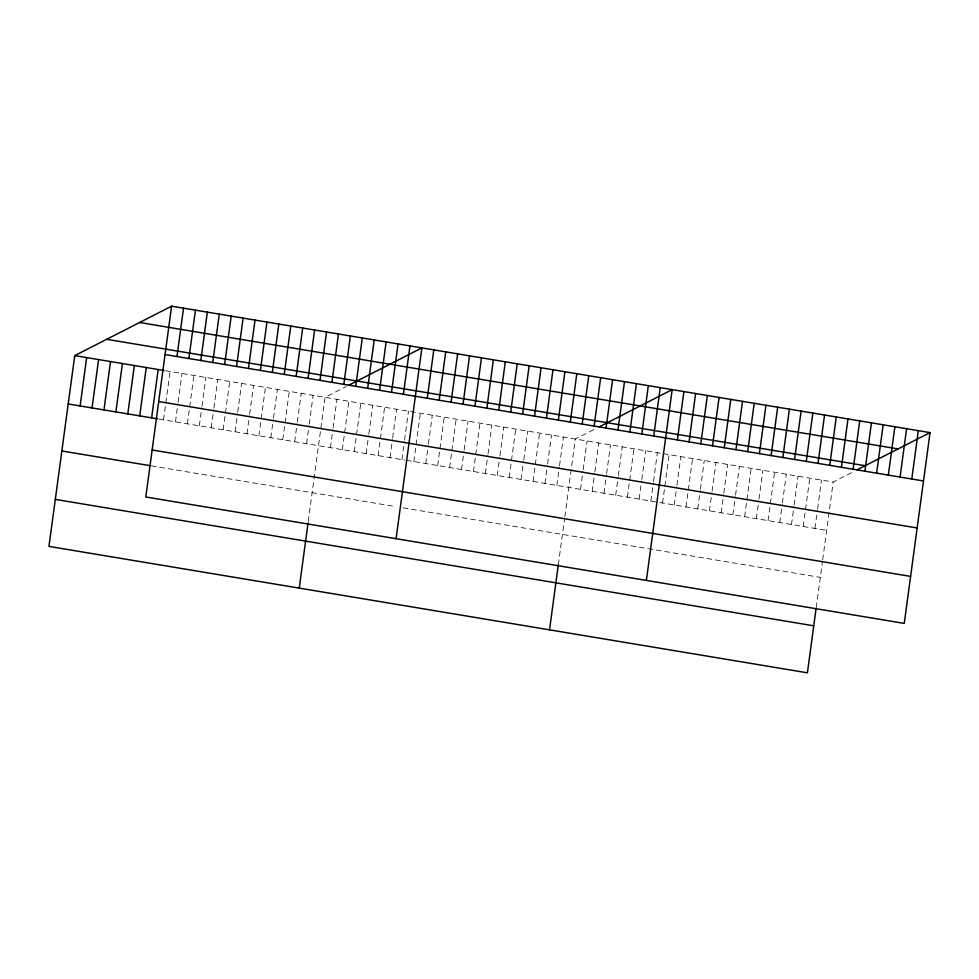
<?xml version="1.0" encoding="UTF-8"?>
<svg xmlns="http://www.w3.org/2000/svg" width="979" height="979" viewBox="0 0 979 979"><rect width="100%" height="100%" fill="white"/><g stroke="black" fill="none" stroke-linecap="round" stroke-linejoin="round"><path stroke-width="0.73" stroke-dasharray="4.89 3.67" d="M163.554 419.844L170.101 371.494M175.474 421.839L177.933 403.703M178.129 402.185L182.008 373.476M187.393 423.821L193.928 375.459M199.312 425.804L201.76 407.68M201.968 406.163L205.847 377.453M211.231 427.799L213.679 409.663M213.887 408.145L217.766 379.436M223.151 429.781L229.686 381.418M235.07 431.763L237.518 413.64M237.726 412.122L241.605 383.413M246.989 433.758L249.437 415.622M249.645 414.105L253.524 385.396M258.909 435.741L265.444 387.378M270.828 437.735L273.276 419.599M273.484 418.082L277.363 389.373M282.747 439.718L289.282 391.355M294.667 441.7L297.114 423.564M297.322 422.059L301.202 393.338M306.574 443.695L309.034 425.559M309.242 424.042L313.121 395.332M308.25 521.428L325.04 397.315L346.346 386.448M330.412 447.66L332.872 429.524M333.068 428.019L336.96 399.297M342.332 449.655L348.879 401.292M354.251 451.637L360.798 403.275M366.17 453.62L368.63 435.484M368.826 433.978L372.705 405.257M378.09 455.614L384.625 407.252M390.009 457.597L392.457 439.461M392.665 437.956L396.544 409.234M401.928 459.579L404.376 441.443M404.584 439.938L408.463 411.229M413.848 461.574L420.383 413.211M425.767 463.556L428.215 445.421M428.423 443.915L432.302 415.194M437.686 465.539L444.221 417.189M449.606 467.534L456.141 419.171M461.525 469.516L463.973 451.38M464.181 449.875L468.06 421.154M473.444 471.499L479.979 423.148M485.364 473.493L487.811 455.357M488.019 453.84L491.899 425.131M497.283 475.476L499.731 457.34M499.939 455.835L503.818 427.113M509.19 477.458L515.737 429.108M521.109 479.453L523.569 461.317M523.765 459.8L527.657 431.09M533.029 481.435L539.576 433.073M544.948 483.418L547.408 465.282M547.604 463.777L551.495 435.068M556.867 485.413L559.327 467.277M559.523 465.759L563.414 437.05M558.336 564.663L564.614 518.246M564.822 516.777L575.322 439.033L596.639 428.166M580.51 489.353L582.958 471.217M583.166 469.7L587.045 440.991M592.234 491.299L594.681 473.163M594.889 471.658L598.769 442.949M603.957 493.257L606.405 475.121M606.613 473.616L610.492 444.894M615.681 495.215L618.128 477.079M618.336 475.561L622.216 446.852M627.392 497.161L633.939 448.81M639.116 499.119L641.575 480.983M641.771 479.477L645.663 450.756M650.839 501.077L653.287 482.941M653.495 481.423L657.374 452.714M662.563 503.022L669.098 454.672M674.286 504.98L676.734 486.844M676.942 485.339L680.821 456.618M686.01 506.938L692.545 458.576M697.721 508.884L700.181 490.748M700.389 489.243L704.268 460.534M709.445 510.842L711.904 492.706M712.1 491.189L715.992 462.48M721.168 512.8L723.628 494.664M723.824 493.147L727.703 464.438M732.892 514.746L735.339 496.61M735.547 495.105L739.426 466.383M744.615 516.704L751.15 468.341M756.339 518.662L758.786 500.526M758.994 499.009L762.874 470.299M768.062 520.608L774.597 472.245M779.774 522.566L782.233 504.43M782.429 502.912L786.321 474.203M791.497 524.511L793.957 506.388M794.153 504.87L798.032 476.161M803.221 526.469L809.755 478.107M814.944 528.427L817.392 510.292M817.6 508.774L821.479 480.065M816.217 607.653L822.495 561.224M822.69 559.755L833.202 482.023L854.508 471.144M165.622 370.747L661.78 453.448M663.236 453.693L833.202 482.023M159.087 419.11L404.914 460.081M406.395 460.326L826.668 530.373M151.243 465.857L395.577 506.584M403.018 507.832L820.304 577.377"/><path stroke-width="1.47" d="M171.594 306.182L145.798 496.977L904.253 623.403L930.05 432.608L171.594 306.182L74.747 355.597L48.95 546.392L807.406 672.818L816.009 609.158M80.131 405.942L86.666 357.58M92.05 407.925L98.585 359.574M103.97 409.92L110.505 361.557M115.877 411.902L122.424 363.539M127.796 413.884L134.343 365.534M139.716 415.879L146.263 367.517M151.635 417.862L158.182 369.499M176.979 356.527L183.514 308.177M188.898 358.522L195.433 310.159M200.805 360.505L207.352 312.142M212.724 362.487L219.272 314.137M224.644 364.482L231.191 316.119M236.563 366.464L243.11 318.102M248.482 368.447L255.029 320.096M260.402 370.441L266.937 322.079M272.321 372.424L278.856 324.061M284.24 374.406L290.775 326.056M296.16 376.401L302.695 328.038M308.079 378.383L314.614 330.021M319.998 380.378L326.533 332.016M299.244 588.11L308.055 522.945M331.918 382.361L338.453 333.998M343.837 384.343L350.372 335.981M355.756 386.338L362.291 337.975M367.676 388.32L374.211 339.958M379.595 390.303L386.13 341.94M391.514 392.298L398.049 343.935M403.421 394.28L409.968 345.917M396.091 538.695L421.888 347.912L349.001 385.09M427.26 398.257L433.807 349.895M439.179 400.24L445.726 351.877M451.099 402.222L457.646 353.872M463.018 404.217L469.553 355.854M474.937 406.199L481.472 357.837M486.857 408.182L493.392 359.831M498.776 410.177L505.311 361.814M510.695 412.159L517.23 363.796M522.615 414.141L529.149 365.791M534.534 416.136L541.069 367.774M546.453 418.119L552.988 369.756M558.373 420.101L564.907 371.751M570.292 422.096L576.827 373.733M549.537 629.827L558.336 564.663M582.211 424.078L588.746 375.716M594.131 426.061L600.665 377.71M606.038 428.056L612.585 379.693M617.957 430.038L624.504 381.675M629.876 432.02L636.423 383.67M641.796 434.015L648.343 385.653M653.715 435.998L660.262 387.635M646.373 580.425L672.169 389.63L599.295 426.807M677.358 439.938L683.893 391.576M689.081 441.896L695.616 393.534M700.805 443.842L707.34 395.492M712.528 445.8L719.063 397.437M724.24 447.758L730.787 399.395M735.963 449.704L742.51 401.353M747.687 451.662L754.222 403.299M759.41 453.62L765.945 405.257M771.134 455.565L777.669 407.215M782.857 457.523L789.392 409.161M794.569 459.481L801.116 411.119M806.292 461.427L812.839 413.077M818.016 463.385L824.551 415.023M829.739 465.343L836.274 416.981M841.463 467.289L847.998 418.926M853.186 469.247L859.721 420.884M864.898 471.205L871.445 422.842M876.621 473.151L883.168 424.788M888.345 475.109L894.879 426.746M900.068 477.067L906.603 428.704M911.792 479.012L918.326 430.65M857.176 469.785L930.05 432.608M139.63 322.495L898.086 448.92M106.711 339.297L865.167 465.71M165.059 354.545L923.515 480.97M74.747 355.597L164.142 370.503M158.696 401.549L917.152 527.975M68.212 403.96L157.595 418.853M152.149 449.973L910.605 576.398M61.848 450.964L149.75 465.612M55.301 499.388L813.757 625.814"/></g></svg>
